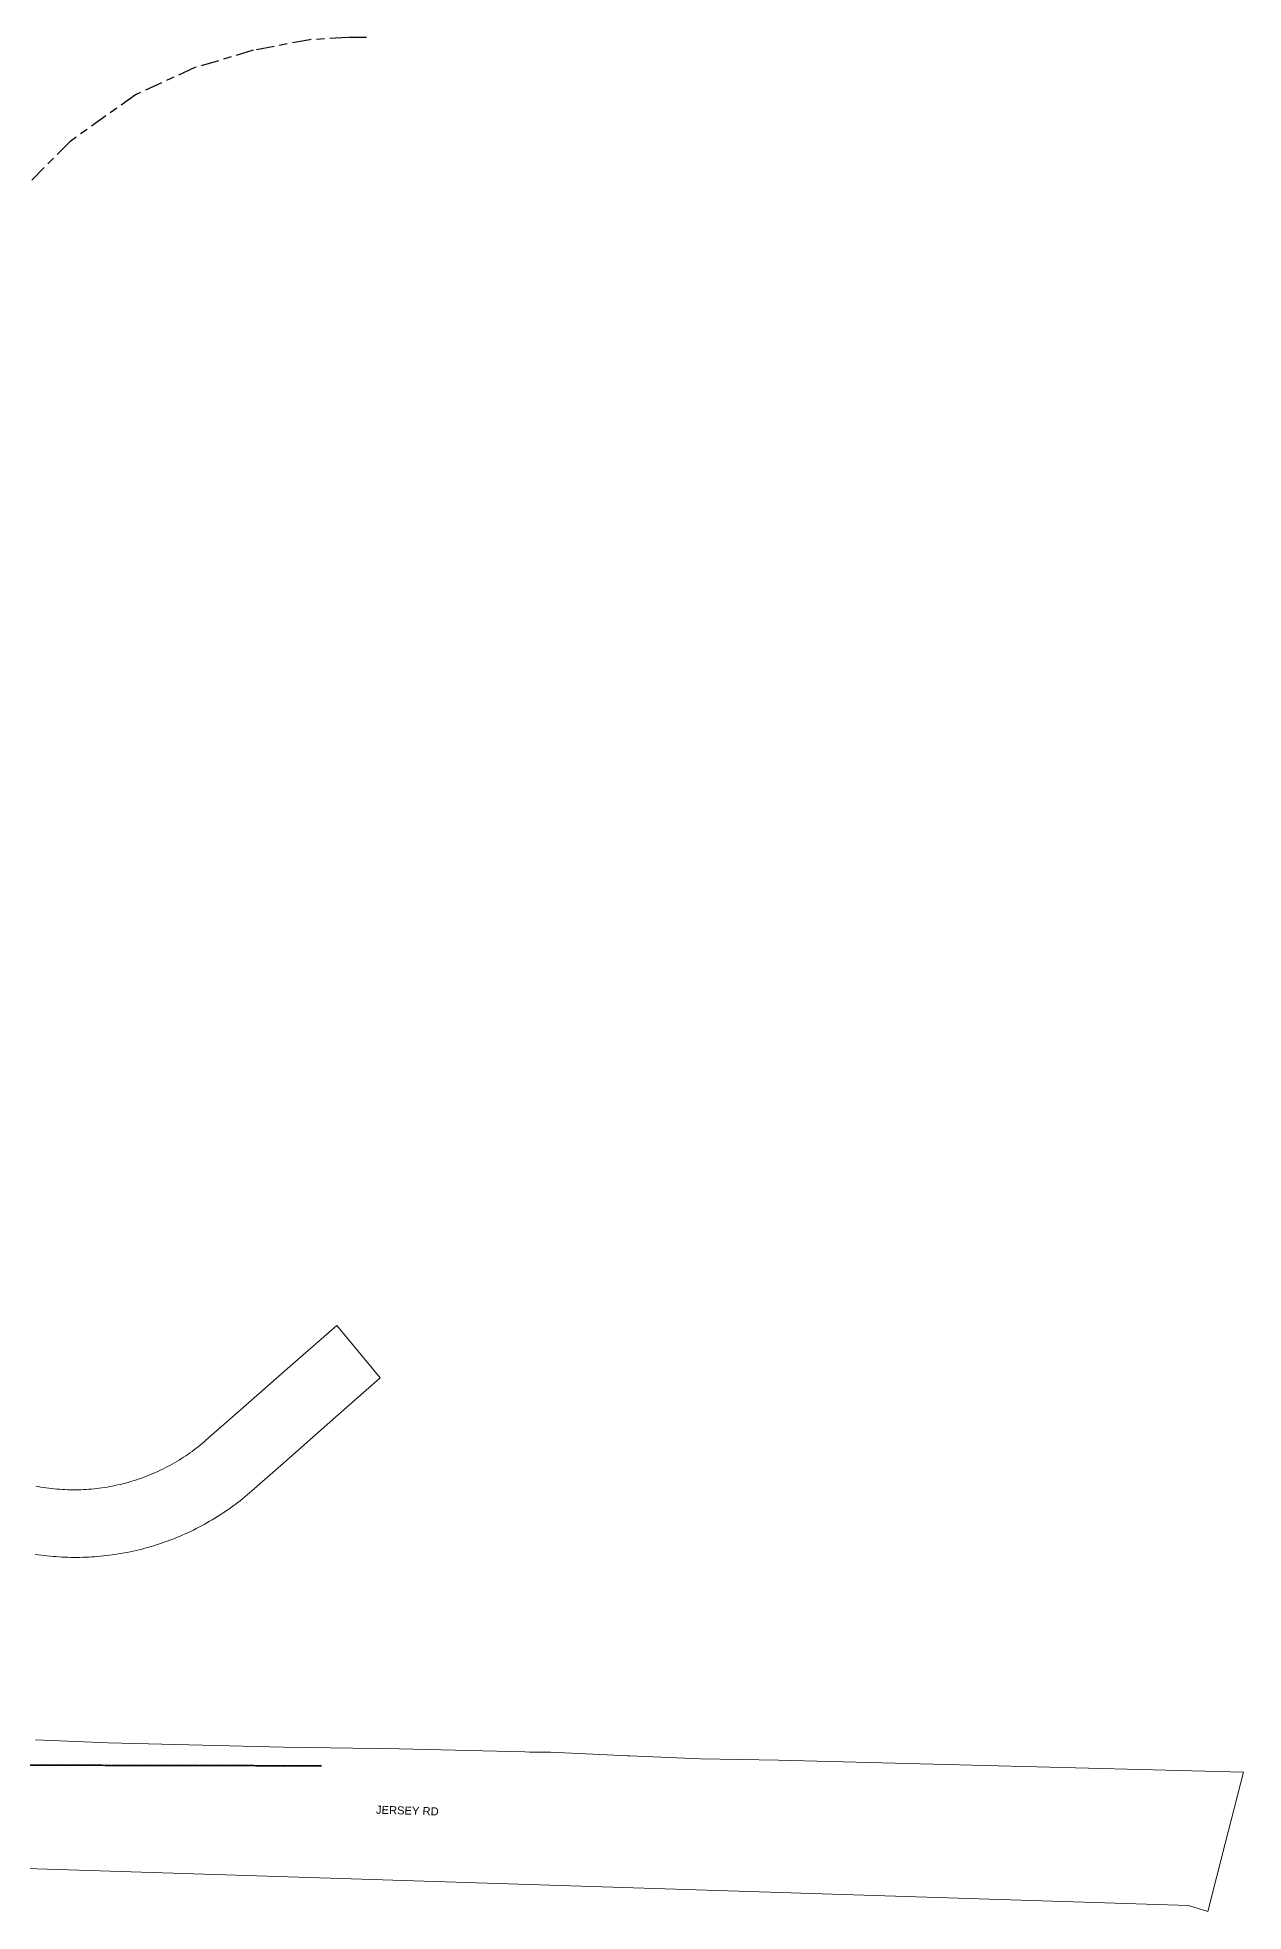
# Model space of a CAD drawing. Header units: metres. Extents: x 298789 to 299426, y 6264025 to 6264524.
# Drawn here: x 299154.6 to 299425.9, y 6264102 to 6264523.6 of the extents above; entities that cross this region are included whole.
import ezdxf

# ---------------------------------------------------------------- set-up
doc = ezdxf.new("R2010")
doc.units = ezdxf.units.M
doc.linetypes.add('Cable Exist OH', pattern=[1, 1, 0])
doc.linetypes.add('Cable Exist UG', pattern=[8.2, 4, -1.2, 1.8, -1.2])
doc.layers.add('Cadastre Roads_SP_EXT', color=9, linetype='Continuous', lineweight=5)
doc.layers.add('Mains_HV_EXT', color=7, linetype='Continuous')
doc.layers.add('Mains_LV_EXT', color=7, linetype='Continuous')
doc.styles.get("Standard").update_dxf_attribs({"font": 'arial.ttf'})

msp = doc.modelspace()

# ---------------------------------------------------------------- linework, layer by layer
at = {"layer": 'Cadastre Roads_SP_EXT', "linetype": 'Continuous'}
for points in [[(299154.05, 6264182.37), (299154.73, 6264182.27), (299155.4, 6264182.17), (299156.08, 6264182.09), (299156.74, 6264182.01), (299157.41, 6264181.94), (299158.07, 6264181.88), (299158.74, 6264181.83), (299159.41, 6264181.78), (299160.08, 6264181.75), (299160.74, 6264181.71), (299161.41, 6264181.69), (299162.08, 6264181.67), (299162.75, 6264181.67), (299163.42, 6264181.66), (299164.09, 6264181.67), (299164.75, 6264181.68), (299165.42, 6264181.7), (299166.09, 6264181.73), (299166.76, 6264181.77), (299167.42, 6264181.81), (299168.09, 6264181.86), (299168.76, 6264181.92), (299169.42, 6264181.99), (299170.09, 6264182.06), (299170.75, 6264182.14), (299171.41, 6264182.23), (299172.08, 6264182.32), (299172.75, 6264182.43), (299173.42, 6264182.54), (299174.1, 6264182.66), (299174.77, 6264182.79), (299175.44, 6264182.93), (299176.1, 6264183.07), (299176.77, 6264183.22), (299177.43, 6264183.38), (299178.1, 6264183.54), (299178.76, 6264183.72), (299179.42, 6264183.9), (299180.07, 6264184.09), (299180.73, 6264184.28), (299181.38, 6264184.49), (299182.03, 6264184.7), (299182.68, 6264184.92), (299183.32, 6264185.14), (299183.96, 6264185.38), (299184.6, 6264185.62), (299185.24, 6264185.86), (299185.87, 6264186.12), (299186.5, 6264186.38), (299187.14, 6264186.65), (299187.77, 6264186.93), (299188.4, 6264187.22), (299189.02, 6264187.52), (299189.65, 6264187.82), (299190.27, 6264188.13), (299190.88, 6264188.44), (299191.49, 6264188.77), (299192.1, 6264189.1), (299192.7, 6264189.43), (299193.3, 6264189.78), (299193.9, 6264190.13), (299194.49, 6264190.49), (299195.08, 6264190.85), (299195.66, 6264191.22), (299196.24, 6264191.6), (299196.82, 6264191.98), (299197.39, 6264192.38), (299197.95, 6264192.77), (299198.51, 6264193.18), (299199.07, 6264193.59), (299199.62, 6264194), (299200.16, 6264194.42), (299200.7, 6264194.85), (299201.23, 6264195.28), (299201.76, 6264195.72), (299202.28, 6264196.17), (299202.8, 6264196.62), (299209.29, 6264202.33), (299220.99, 6264212.65), (299231.67, 6264222.06), (299221.96, 6264233.85), (299210.78, 6264224.07), (299199.55, 6264214.23), (299192.48, 6264208.04), (299192.05, 6264207.66), (299191.61, 6264207.29), (299191.16, 6264206.93), (299190.71, 6264206.57), (299190.26, 6264206.21), (299189.8, 6264205.86), (299189.34, 6264205.52), (299188.87, 6264205.19), (299188.4, 6264204.85), (299187.92, 6264204.53), (299187.44, 6264204.21), (299186.94, 6264203.89), (299186.43, 6264203.57), (299185.92, 6264203.26), (299185.4, 6264202.96), (299184.88, 6264202.66), (299184.36, 6264202.37), (299183.83, 6264202.08), (299183.3, 6264201.81), (299182.76, 6264201.54), (299182.22, 6264201.28), (299181.68, 6264201.02), (299181.14, 6264200.77), (299180.59, 6264200.53), (299180.03, 6264200.3), (299179.48, 6264200.08), (299178.92, 6264199.86), (299178.36, 6264199.65), (299177.8, 6264199.44), (299177.23, 6264199.25), (299176.66, 6264199.06), (299176.09, 6264198.88), (299175.52, 6264198.71), (299174.94, 6264198.54), (299174.36, 6264198.38), (299173.78, 6264198.23), (299173.2, 6264198.09), (299172.61, 6264197.96), (299172.03, 6264197.83), (299171.44, 6264197.71), (299170.85, 6264197.6), (299170.26, 6264197.5), (299169.67, 6264197.4), (299169.08, 6264197.31), (299168.48, 6264197.23), (299167.89, 6264197.16), (299167.29, 6264197.1), (299166.7, 6264197.04), (299166.1, 6264197), (299165.5, 6264196.95), (299164.9, 6264196.92), (299164.3, 6264196.9), (299163.7, 6264196.88), (299163.11, 6264196.88), (299163.11, 6264196.88), (299162.51, 6264196.88), (299161.91, 6264196.88), (299161.31, 6264196.9), (299160.71, 6264196.92), (299160.11, 6264196.95), (299159.51, 6264197), (299158.92, 6264197.04), (299158.32, 6264197.1), (299157.72, 6264197.16), (299157.13, 6264197.23), (299156.53, 6264197.31), (299155.94, 6264197.4), (299155.35, 6264197.5), (299154.76, 6264197.6), (299154.17, 6264197.71)], [(299036.35, 6264115.39), (299175.68, 6264110.96), (299413.57, 6264103.39), (299417.89, 6264102), (299421.8, 6264117.27), (299421.8, 6264117.27), (299425.92, 6264133.37), (299321.26, 6264136.05), (299303.71, 6264136.34), (299287.74, 6264137.02), (299287.38, 6264137.04), (299270.02, 6264137.87), (299267.55, 6264137.87), (299265.34, 6264137.87), (299264.22, 6264137.9), (299235.94, 6264138.61), (299209.95, 6264138.94), (299170.42, 6264139.97), (299154.15, 6264140.66)]]:
    msp.add_lwpolyline(points, dxfattribs=at)
at = {"layer": 'Mains_HV_EXT', "linetype": 'Cable Exist UG'}
msp.add_lwpolyline([(299228.57, 6264523.58), (299224.37, 6264523.54), (299215.86, 6264523.08), (299203.13, 6264520.69), (299189.96, 6264516.79), (299176.64, 6264510.71), (299161.85, 6264500.13), (299146.46, 6264484.58), (299137.88, 6264477.42), (299137.81, 6264476.97), (299136.72, 6264474.96), (299133.77, 6264470.27), (299130.85, 6264463.71), (299084.84, 6264372.86), (299071.47, 6264347.55), (299065.75, 6264338.49), (299055.06, 6264326.1), (299041.74, 6264314.43), (299030.96, 6264306.79), (299017.44, 6264300.16), (299006.43, 6264296.83)], dxfattribs=at)
at = {"layer": 'Mains_HV_EXT', "linetype": 'Cable Exist OH'}
msp.add_lwpolyline([(299218.47, 6264134.78), (299137.79, 6264134.96), (299069.11, 6264137.03)], dxfattribs=at)
at = {"layer": 'Mains_LV_EXT', "linetype": 'Cable Exist OH'}
msp.add_lwpolyline([(299023.28, 6264141.14), (299069.11, 6264137.03), (299137.79, 6264134.96), (299218.47, 6264134.78)], dxfattribs=at)

# ---------------------------------------------------------------- texts
at = {"layer": 'Cadastre Roads_SP_EXT'}
msp.add_text('JERSEY RD', height=1.8, rotation=358.3702, dxfattribs=at).set_placement((299230.71, 6264124.01))

doc.saveas('drawing.dxf')
